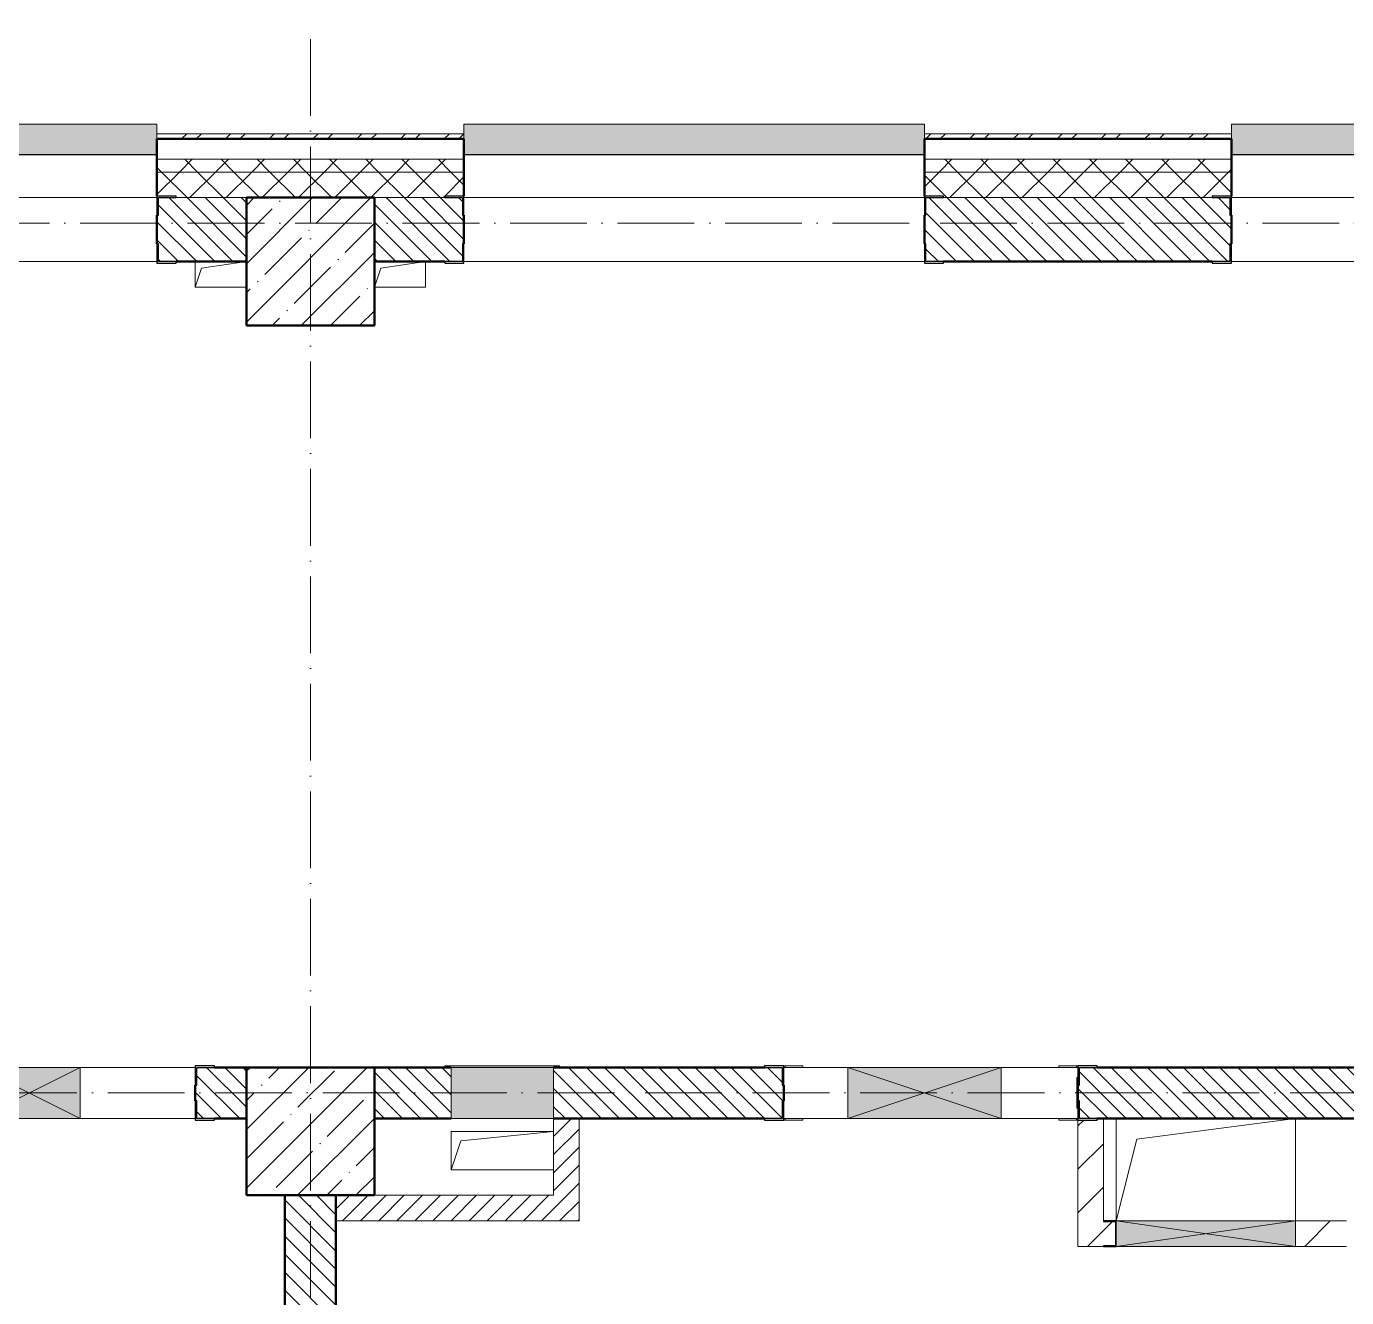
# Model space of a CAD drawing. Header units: millimetres. Extents: x -136833 to 49383, y -8033 to 344618.
# Drawn here: x -87944 to -82784, y 250978 to 255947 of the extents above; entities that cross this region are included whole.
import ezdxf

# ---------------------------------------------------------------- set-up
doc = ezdxf.new("R2010")
doc.units = ezdxf.units.MM
doc.linetypes.add('50_200_ШТРИХ_1Т_ш5_п1_п1_', pattern=[700, 500, -100, 0, -100])
for name, color, linetype, lineweight in [('A-DETL-GENF-OTLN', 7, 'Continuous', 9), ('A-FLOR-____-OTLN', 7, 'Continuous', 9), ('A-GENM-____-MCUT', 7, 'Continuous', 25), ('A-GENM-____-OTLN', 7, 'Continuous', 9), ('A-GENM-____-OTLN-1', 7, 'Continuous', 25), ('A-GLAZ-____-OTLN', 7, 'Continuous', 9), ('A-WALL-____-MCUT-2', 7, 'Continuous', 50), ('A-WALL-____-MCUT-3', 7, 'Continuous', 9), ('A-WALL-____-OTLN', 7, 'Continuous', 9), ('A-WALL-____-PATT-1', 7, 'Continuous', 9), ('A-WALL-FNSH-MCUT-1', 7, 'Continuous', 9), ('I-WALL-____-OTLN', 7, 'Continuous', 9), ('S-COLS-____-MCUT', 7, 'Continuous', 50), ('S-COLS-____-OTLN', 7, 'Continuous', 9), ('S-GRID-____-OTLN-1', 7, '50_200_ШТРИХ_1Т_ш5_п1_п1_', 9)]:
    doc.layers.add(name, color=color, linetype=linetype, lineweight=lineweight)
doc.layers.add('A-GLAZ-____-OTLN-1', color=7, linetype='Continuous', lineweight=9, true_color=0xc0c0c0)
pattern_1 = [(135, (-131434.413, 245796.486), (-35.35534, -35.35534), [])]
pattern_2 = [(45, (-131434.41, 245796.49), (-70.71068, 70.71068), []), (135, (-131434.41, 245796.49), (-70.71068, -70.71068), [])]
pattern_3 = [(45, (-131434.413, 245796.486), (-35.35534, 35.35534), [])]
pattern_4 = [(45, (-131434.41, 245796.49), (-84.8528, 84.8528), [])]

# ---------------------------------------------------------------- blocks, each defined once
blk = doc.blocks.new('BSC_Колонна _Прямоугольная - 500х500-V90-АР1_План отверстий 2 этажа в осях 1-64_А-ГГ')
at = {"layer": 'S-COLS-____-OTLN'}
h = blk.add_hatch(dxfattribs=at)
h.set_pattern_fill('FP_119', color=256, style=0, pattern_type=2)
h.set_pattern_definition([(45, (-44600, -5831.04), (-114.04925, 114.04925), []), (45, (-44485.95, -5831.04), (-114.04925, 114.04925), [201.613, -40.323, 3.353, -36.97])])
h.paths.add_polyline_path([(-250, -250), (250, -250), (250, 250), (-250, 250)], flags=0)
at = {"layer": 'S-COLS-____-MCUT'}
for p, q in [((250, 250), (-250, 250)), ((-250, 250), (-250, -250)), ((250, -250), (250, 250)), ((-250, -250), (250, -250))]:
    blk.add_line(p, q, dxfattribs=at)
blk = doc.blocks.new('Фахверк_СКБ_Уголок - 250_2700-27497298-АР1_План отверстий 2 этажа в осях 1-64_А-ГГ')
at = {"layer": 'A-GENM-____-MCUT'}
for p, q in [((200, 181), (125, 181)), ((125, 181), (125, 106)), ((131, 106), (131, 175)), ((131, 175), (200, 175)), ((200, 175), (200, 181)), ((125, 106), (131, 106)), ((131, -6), (125, -6)), ((125, -6), (125, -81)), ((131, -75), (131, -6)), ((125, -81), (200, -81)), ((200, -75), (131, -75)), ((200, -81), (200, -75))]:
    blk.add_line(p, q, dxfattribs=at)
blk = doc.blocks.new('154_Стойка_СКБ_Уголок - СМ-2180_200-28268025-АР1_План отверстий 2 этажа в осях 1-64_А-ГГ')
at = {"layer": 'A-GENM-____-MCUT'}
for p, q in [((125, 156), (125, 81)), ((200, 156), (125, 156)), ((200, 150), (200, 156)), ((131, 81), (131, 150)), ((131, 150), (200, 150)), ((125, 81), (131, 81)), ((131, 19), (125, 19)), ((125, 19), (125, -56)), ((131, -50), (131, 19)), ((200, -50), (131, -50)), ((200, -56), (200, -50)), ((125, -56), (200, -56))]:
    blk.add_line(p, q, dxfattribs=at)
blk = doc.blocks.new('Стойка_Влож_Уголок_Опорный - Уголок-28213941-АР1_План отверстий 2 этажа в осях 1-64_А-ГГ')
at = {"layer": 'A-GENM-____-OTLN'}
for p, q in [((-212, -6), (-212, 0)), ((0, 0), (0, -6)), ((-212, -75), (-212, -6)), ((-212, -6), (-206, -6)), ((-6, -6), (0, -6)), ((0, -6), (0, -75)), ((-212, -75), (-206, -75)), ((-6, -75), (0, -75))]:
    blk.add_line(p, q, dxfattribs=at)
blk = doc.blocks.new('Стойка_Влож_Полоса боковая - Полоса-V142-АР1_План отверстий 2 этажа в осях 1-64_А-ГГ')
at = {"layer": 'A-GENM-____-OTLN'}
for p, q in [((-5, 60), (0, 60)), ((-5, -60), (-5, 60)), ((0, -60), (-5, -60))]:
    blk.add_line(p, q, dxfattribs=at)
blk = doc.blocks.new('Фахверк_СКБ_Уголок - 200_3960-28268576-АР1_План отверстий 2 этажа в осях 1-64_А-ГГ')
at = {"layer": 'A-GENM-____-MCUT'}
for p, q in [((200, 156), (125, 156)), ((125, 156), (125, 81)), ((200, 150), (200, 156)), ((131, 81), (131, 150)), ((131, 150), (200, 150)), ((125, 81), (131, 81)), ((131, 19), (125, 19)), ((125, 19), (125, -56)), ((131, -50), (131, 19)), ((200, -50), (131, -50)), ((200, -56), (200, -50)), ((125, -56), (200, -56))]:
    blk.add_line(p, q, dxfattribs=at)
blk = doc.blocks.new('AR_Отверстие Ниша - Лючок-32403954-АР1_План отверстий 2 этажа в осях 1-64_А-ГГ')
at = {"layer": 'A-GLAZ-____-OTLN'}
blk.add_hatch(color=256, dxfattribs=at).paths.add_polyline_path([(-200, 100), (-200, -100), (200, -100), (200, 100)], flags=0)
for p, q in [((200, 100), (-200, 100)), ((-200, 100), (-200, -100)), ((200, -100), (200, 100)), ((-200, -100), (200, -100))]:
    blk.add_line(p, q, dxfattribs=at)
blk = doc.blocks.new('Л_Общий_Лючок - Лючок-29677405-АР1_План отверстий 2 этажа в осях 1-64_А-ГГ')
at = {"layer": 'A-GLAZ-____-OTLN-1'}
blk.add_hatch(color=256, dxfattribs=at).paths.add_polyline_path([(400, 0), (424, 0), (424, 6), (-24, 6), (-24, 0), (0, 0)], flags=0)
at = {"layer": 'A-GLAZ-____-OTLN'}
for p, q in [((424, 6), (-24, 6)), ((-24, 6), (-24, 0)), ((424, 6), (424, 0))]:
    blk.add_line(p, q, dxfattribs=at)
blk = doc.blocks.new('AR_Отверстие прямоугольное _в плите_ - AR_Отверстие прямоугольное _в плите_-V155-АР1_План отверстий 2 этажа в осях 1-64_А-ГГ')
at = {"layer": 'A-GENM-____-OTLN'}
for p, q in [((200, 75), (-200, 75)), ((-200, 75), (-200, -75)), ((-162.5, 37.5), (200, 75)), ((-200, -75), (-162.5, 37.5)), ((-200, -75), (200, -75))]:
    blk.add_line(p, q, dxfattribs=at)
blk = doc.blocks.new('AR_Отверстие прямоугольное _в плите_ - AR_Отверстие прямоугольное _в плите_-V165-АР1_План отверстий 2 этажа в осях 1-64_А-ГГ')
at = {"layer": 'A-GENM-____-OTLN'}
for p, q in [((-100, 50), (-100, -50)), ((-100, -50), (-75, 25)), ((-75, 25), (100, 50)), ((-100, -50), (100, -50))]:
    blk.add_line(p, q, dxfattribs=at)
blk = doc.blocks.new('AR_Отверстие прямоугольное _в плите_ - AR_Отверстие прямоугольное _в плите_-V166-АР1_План отверстий 2 этажа в осях 1-64_А-ГГ')
at = {"layer": 'A-GENM-____-OTLN'}
for p, q in [((-100, -50), (-75, 25)), ((-75, 25), (100, 50)), ((100, -50), (100, 50)), ((-100, -50), (100, -50))]:
    blk.add_line(p, q, dxfattribs=at)
blk = doc.blocks.new('AR_Отверстие прямоугольное _в плите_ - AR_Отверстие прямоугольное _в плите_-30552525-АР1_План отверстий 2 этажа в осях 1-64_А-ГГ')
at = {"layer": 'A-GENM-____-OTLN'}
for p, q in [((-350, 200), (-350, -200)), ((-270, 120), (350, 200)), ((350, -200), (350, 200)), ((-350, -200), (-270, 120))]:
    blk.add_line(p, q, dxfattribs=at)
blk = doc.blocks.new('Отлив_СКБ - Отлив витража_120_НВФ-31885689-АР1_План отверстий 2 этажа в осях 1-64_А-ГГ')
at = {"layer": 'A-GLAZ-____-OTLN-1'}
for points in [[(1800, 2), (1800, 120), (0, 120), (0, 2), (1103.1, 2)], [(1103.1, 0), (1800, 0), (1800, 2), (0, 2), (0, 0)]]:
    blk.add_hatch(color=256, dxfattribs=at).paths.add_polyline_path(points, flags=0)
at = {"layer": 'A-GLAZ-____-OTLN'}
for p, q in [((0, 83), (0, 120)), ((1800, 120), (0, 120)), ((1800, 120), (1800, 83)), ((0, 2), (1800, 2)), ((1800, 0), (0, 0))]:
    blk.add_line(p, q, dxfattribs=at)
blk = doc.blocks.new('AR_Отверстие прямоугольное _в стене__БезПР - AR_Отверстие прямоугольное _в стене__БезПР-36428632-АР1_План отверстий 2 этажа в осях 1-64_А-ГГ')
at = {"layer": 'A-GLAZ-____-OTLN'}
blk.add_hatch(color=256, dxfattribs=at).paths.add_polyline_path([(-200, -100), (200, -100), (200, 100), (-200, 100)], flags=0)
at = {"layer": 'A-DETL-GENF-OTLN'}
for p, q in [((-200, -100), (-200, 100)), ((-200, 100), (200, 100)), ((200, 100), (-200, -100)), ((-200, 100), (200, -100)), ((200, 100), (-200, 100)), ((-200, 100), (-200, -100)), ((200, 100), (200, -100)), ((200, -100), (200, 100)), ((200, -100), (-200, -100)), ((-200, -100), (200, -100))]:
    blk.add_line(p, q, dxfattribs=at)
at = {"layer": 'A-GLAZ-____-OTLN'}
blk.add_line((200, 100), (-200, 100), dxfattribs=at)
blk = doc.blocks.new('AR_Отверстие прямоугольное _в стене_ - AR_Отверстие прямоугольное _в стене__ОВ-36867292-АР1_План отверстий 2 этажа в осях 1-64_А-ГГ')
at = {"layer": 'A-GLAZ-____-OTLN'}
blk.add_hatch(color=256, dxfattribs=at).paths.add_polyline_path([(350, -50), (350, 50), (-350, 50), (-350, -50)], flags=0)
at = {"layer": 'A-DETL-GENF-OTLN'}
for p, q in [((-350, -50), (-350, 50)), ((-350, 50), (350, 50)), ((350, 50), (-350, -50)), ((-350, 50), (350, -50)), ((350, 50), (-350, 50)), ((-350, 50), (-350, -50)), ((350, 50), (350, -50)), ((350, -50), (350, 50)), ((350, -50), (-350, -50)), ((-350, -50), (350, -50))]:
    blk.add_line(p, q, dxfattribs=at)
blk = doc.blocks.new('AR_Отверстие прямоугольное _в стене_ - AR_Отверстие прямоугольное _в стене__ОВ-36868278-АР1_План отверстий 2 этажа в осях 1-64_А-ГГ')
at = {"layer": 'A-GLAZ-____-OTLN'}
blk.add_hatch(color=256, dxfattribs=at).paths.add_polyline_path([(-300, 100), (-300, -100), (300, -100), (300, 100)], flags=0)
at = {"layer": 'A-DETL-GENF-OTLN'}
for p, q in [((-300, -100), (-300, 100)), ((-300, 100), (300, 100)), ((300, 100), (-300, -100)), ((-300, 100), (300, -100)), ((300, 100), (-300, 100)), ((-300, 100), (-300, -100)), ((300, 100), (300, -100)), ((300, -100), (300, 100)), ((300, -100), (-300, -100)), ((-300, -100), (300, -100))]:
    blk.add_line(p, q, dxfattribs=at)
blk = doc.blocks.new('154_Фахверк_СКБ_Швеллер - Тип_100_3960_зеркало-V199-АР1_План отверстий 2 этажа в осях 1-64_А-ГГ')
at = {"layer": 'A-GENM-____-MCUT'}
for p, q in [((175, 50), (125, 50)), ((128, 47), (175, 47)), ((128, -47), (128, 47)), ((175, 47), (175, 50)), ((125, -50), (175, -50)), ((175, -47), (128, -47)), ((175, -50), (175, -47))]:
    blk.add_line(p, q, dxfattribs=at)
blk = doc.blocks.new('3эт')
at = {"layer": 'S-GRID-____-OTLN-1', "color": 251, "ltscale": 0.6, "true_color": 0x636466}
for p, q in [((328370.7, -91346.1), (328370.7, -76712.9)), ((387845.1, -77482.4), (279340.9, -77482.4)), ((374089.5, -80882.4), (279101.9, -80882.4))]:
    blk.add_line(p, q, dxfattribs=at)

msp = doc.modelspace()

# ---------------------------------------------------------------- hatches: boundary and pattern name
at = {"layer": 'A-WALL-____-PATT-1'}
h = msp.add_hatch(dxfattribs=at)
h.set_pattern_fill('FP_3', color=256, style=0, pattern_type=2)
h.set_pattern_definition([(45, (-131434.41, 245796.49), (-85.53659, 85.53659), []), (45, (-131377.39, 245796.49), (-85.53659, 85.53659), [])])
h.paths.add_polyline_path([(-59569.4, 255507.5), (-59569.4, 255527.5), (-63434.4, 255527.5), (-63434.4, 255507.5), (-60749.5, 255507.5)], flags=0)
h.paths.add_polyline_path([(-65234.4, 255507.5), (-65234.4, 255527.5), (-66434.4, 255527.5), (-66434.4, 255507.5), (-66051.9, 255507.5)], flags=0)
h.paths.add_polyline_path([(-68234.4, 255507.5), (-68234.4, 255527.5), (-69434.4, 255527.5), (-69434.4, 255507.5), (-68703.1, 255507.5)], flags=0)
h.paths.add_polyline_path([(-72238, 255507.5), (-71234.4, 255507.5), (-71234.4, 255527.5), (-72434.4, 255527.5), (-72434.4, 255507.5)], flags=0)
h.paths.add_polyline_path([(-74889.2, 255507.5), (-74234.4, 255507.5), (-74234.4, 255527.5), (-75434.4, 255527.5), (-75434.4, 255507.5)], flags=0)
h.paths.add_polyline_path([(-77234.4, 255507.5), (-77234.4, 255527.5), (-78434.4, 255527.5), (-78434.4, 255507.5), (-78424.2, 255507.5)], flags=0)
h.paths.add_polyline_path([(-80234.4, 255507.5), (-80234.4, 255527.5), (-81434.4, 255527.5), (-81434.4, 255507.5), (-81075.4, 255507.5)], flags=0)
h.paths.add_polyline_path([(-86234.4, 255507.5), (-86234.4, 255527.5), (-87434.4, 255527.5), (-87434.4, 255507.5), (-87261.5, 255507.5)], flags=0)
h.paths.add_polyline_path([(-84434.4, 255507.5), (-83234.4, 255507.5), (-83234.4, 255527.5), (-84434.4, 255527.5)], flags=0)
h.paths.add_polyline_path([(-90434.4, 255507.5), (-89234.4, 255507.5), (-89234.4, 255527.5), (-90434.4, 255527.5)], flags=0)
h.paths.add_polyline_path([(-93099.4, 255507.5), (-92234.4, 255507.5), (-92234.4, 255527.5), (-93099.4, 255527.5)], flags=0)
h = msp.add_hatch(dxfattribs=at)
h.set_pattern_fill('FP_1', color=256, style=0, pattern_type=2)
h.set_pattern_definition(pattern_2)
h.paths.add_polyline_path([(-57084.4, 255377.5), (-57084.4, 255427.5), (-63434.4, 255427.5), (-63434.4, 255377.5), (-57214.6, 255377.5)], flags=0)
h.paths.add_polyline_path([(-66051.9, 255377.5), (-65234.4, 255377.5), (-65234.4, 255427.5), (-66434.4, 255427.5), (-66434.4, 255377.5)], flags=0)
h.paths.add_polyline_path([(-68234.4, 255377.5), (-68234.4, 255427.5), (-69434.4, 255427.5), (-69434.4, 255377.5), (-68703.1, 255377.5)], flags=0)
h.paths.add_polyline_path([(-71234.4, 255377.5), (-71234.4, 255427.5), (-72434.4, 255427.5), (-72434.4, 255377.5), (-71354.3, 255377.5)], flags=0)
h.paths.add_polyline_path([(-74234.4, 255377.5), (-74234.4, 255427.5), (-75434.4, 255427.5), (-75434.4, 255377.5), (-74889.2, 255377.5)], flags=0)
h.paths.add_polyline_path([(-78434.4, 255377.5), (-77234.4, 255377.5), (-77234.4, 255427.5), (-78434.4, 255427.5)], flags=0)
h.paths.add_polyline_path([(-81434.4, 255377.5), (-80234.4, 255377.5), (-80234.4, 255427.5), (-81434.4, 255427.5)], flags=0)
h.paths.add_polyline_path([(-83726.6, 255377.5), (-83234.4, 255377.5), (-83234.4, 255427.5), (-84434.4, 255427.5), (-84434.4, 255377.5)], flags=0)
h.paths.add_polyline_path([(-86234.4, 255377.5), (-86234.4, 255427.5), (-87434.4, 255427.5), (-87434.4, 255377.5), (-87261.5, 255377.5)], flags=0)
h.paths.add_polyline_path([(-89234.4, 255377.5), (-89234.4, 255427.5), (-90434.4, 255427.5), (-90434.4, 255377.5), (-89912.7, 255377.5)], flags=0)
h.paths.add_polyline_path([(-93634.4, 255377.5), (-92234.4, 255377.5), (-92234.4, 255427.5), (-93634.4, 255427.5)], flags=0)
h.paths.add_polyline_path([(-95434.4, 255377.5), (-95434.4, 255427.5), (-96634.4, 255427.5), (-96634.4, 255377.5), (-96098.8, 255377.5)], flags=0)
h.paths.add_polyline_path([(-104434.4, 255377.5), (-104434.4, 255427.5), (-107604.4, 255427.5), (-107604.4, 255377.5), (-106703.6, 255377.5)], flags=0)
h = msp.add_hatch(dxfattribs=at)
h.set_pattern_fill('FP_1', color=256, style=0, pattern_type=2)
h.set_pattern_definition(pattern_2)
h.paths.add_polyline_path([(-57084.4, 255277.5), (-57084.4, 255377.5), (-63434.4, 255377.5), (-63434.4, 255283.5), (-63359.4, 255283.5), (-63359.4, 255277.5), (-57214.6, 255277.5)], flags=0)
h.paths.add_polyline_path([(-66051.9, 255277.5), (-65309.4, 255277.5), (-65309.4, 255283.5), (-65234.4, 255283.5), (-65234.4, 255377.5), (-66434.4, 255377.5), (-66434.4, 255283.5), (-66359.4, 255283.5), (-66359.4, 255277.5)], flags=0)
h.paths.add_polyline_path([(-68309.4, 255277.5), (-68309.4, 255283.5), (-68234.4, 255283.5), (-68234.4, 255377.5), (-69434.4, 255377.5), (-69434.4, 255283.5), (-69359.4, 255283.5), (-69359.4, 255277.5), (-68584.4, 255277.5)], flags=0)
h.paths.add_polyline_path([(-72084.4, 255277.5), (-71309.4, 255277.5), (-71309.4, 255283.5), (-71234.4, 255283.5), (-71234.4, 255377.5), (-72434.4, 255377.5), (-72434.4, 255283.5), (-72359.4, 255283.5), (-72359.4, 255277.5), (-72238, 255277.5)], flags=0)
h.paths.add_polyline_path([(-74889.2, 255277.5), (-74309.4, 255277.5), (-74309.4, 255283.5), (-74234.4, 255283.5), (-74234.4, 255377.5), (-75434.4, 255377.5), (-75434.4, 255283.5), (-75359.4, 255283.5), (-75359.4, 255277.5)], flags=0)
h.paths.add_polyline_path([(-77584.4, 255277.5), (-77309.4, 255277.5), (-77309.4, 255283.5), (-77234.4, 255283.5), (-77234.4, 255377.5), (-78434.4, 255377.5), (-78434.4, 255283.5), (-78359.4, 255283.5), (-78359.4, 255277.5), (-78084.4, 255277.5)], flags=0)
h.paths.add_polyline_path([(-80584.4, 255277.5), (-80309.4, 255277.5), (-80309.4, 255283.5), (-80234.4, 255283.5), (-80234.4, 255377.5), (-81434.4, 255377.5), (-81434.4, 255283.5), (-81359.4, 255283.5), (-81359.4, 255277.5), (-81075.4, 255277.5)], flags=0)
h.paths.add_polyline_path([(-83309.4, 255277.5), (-83309.4, 255283.5), (-83234.4, 255283.5), (-83234.4, 255377.5), (-84434.4, 255377.5), (-84434.4, 255283.5), (-84359.4, 255283.5), (-84359.4, 255277.5), (-83726.6, 255277.5)], flags=0)
h.paths.add_polyline_path([(-86309.4, 255277.5), (-86309.4, 255283.5), (-86234.4, 255283.5), (-86234.4, 255377.5), (-87434.4, 255377.5), (-87434.4, 255283.5), (-87359.4, 255283.5), (-87359.4, 255277.5), (-86584.4, 255277.5)], flags=0)
h.paths.add_polyline_path([(-90359.4, 255277.5), (-89309.4, 255277.5), (-89309.4, 255283.5), (-89234.4, 255283.5), (-89234.4, 255377.5), (-90434.4, 255377.5), (-90434.4, 255283.5), (-90359.4, 255283.5)], flags=0)
h.paths.add_polyline_path([(-92584.4, 255277.5), (-92309.4, 255277.5), (-92309.4, 255283.5), (-92234.4, 255283.5), (-92234.4, 255377.5), (-93634.4, 255377.5), (-93634.4, 255277.5), (-93134.4, 255277.5)], flags=0)
h.paths.add_polyline_path([(-96098.8, 255277.5), (-95509.4, 255277.5), (-95509.4, 255283.5), (-95434.4, 255283.5), (-95434.4, 255377.5), (-96634.4, 255377.5), (-96634.4, 255277.5), (-96134.4, 255277.5)], flags=0)
h.paths.add_polyline_path([(-104509.4, 255277.5), (-104509.4, 255283.5), (-104434.4, 255283.5), (-104434.4, 255377.5), (-107604.4, 255377.5), (-107604.4, 255277.5), (-105134.4, 255277.5)], flags=0)
h = msp.add_hatch(dxfattribs=at)
h.set_pattern_fill('FP_6', color=256, style=0, pattern_type=2)
h.set_pattern_definition(pattern_1)
h.paths.add_polyline_path([(-87428.4, 255027.5), (-87084.4, 255027.5), (-87084.4, 255277.5), (-87428.4, 255277.5), (-87428.4, 255208.5), (-87434.4, 255208.5), (-87434.4, 255096.5), (-87428.4, 255096.5), (-87428.4, 255031.8)], flags=0)
h.paths.add_polyline_path([(-89309.4, 255027.5), (-89240.4, 255027.5), (-89240.4, 255096.5), (-89234.4, 255096.5), (-89234.4, 255208.5), (-89240.4, 255208.5), (-89240.4, 255277.5), (-89584.4, 255277.5), (-89584.4, 255027.5)], flags=0)
h = msp.add_hatch(dxfattribs=at)
h.set_pattern_fill('FP_6', color=256, style=0, pattern_type=2)
h.set_pattern_definition(pattern_1)
h.paths.add_polyline_path([(-81359.4, 255027.5), (-81084.4, 255027.5), (-81084.4, 255277.5), (-81428.4, 255277.5), (-81428.4, 255208.5), (-81434.4, 255208.5), (-81434.4, 255096.5), (-81428.4, 255096.5), (-81428.4, 255027.5)], flags=0)
h.paths.add_polyline_path([(-84359.4, 255027.5), (-83240.4, 255027.5), (-83240.4, 255096.5), (-83234.4, 255096.5), (-83234.4, 255208.5), (-83240.4, 255208.5), (-83240.4, 255277.5), (-84428.4, 255277.5), (-84428.4, 255208.5), (-84434.4, 255208.5), (-84434.4, 255096.5), (-84428.4, 255096.5), (-84428.4, 255027.5)], flags=0)
h.paths.add_polyline_path([(-86309.4, 255027.5), (-86240.4, 255027.5), (-86240.4, 255096.5), (-86234.4, 255096.5), (-86234.4, 255208.5), (-86240.4, 255208.5), (-86240.4, 255277.5), (-86584.4, 255277.5), (-86584.4, 255027.5)], flags=0)
h = msp.add_hatch(dxfattribs=at)
h.set_pattern_fill('FP_6', color=256, style=0, pattern_type=2)
h.set_pattern_definition(pattern_1)
h.paths.add_polyline_path([(-87209.4, 251677.5), (-87084.4, 251677.5), (-87084.4, 251877.5), (-87278.4, 251877.5), (-87278.4, 251808.5), (-87284.4, 251808.5), (-87284.4, 251746.5), (-87278.4, 251746.5), (-87278.4, 251677.5), (-87261.5, 251677.5)], flags=0)
h.paths.add_polyline_path([(-89029, 251677.5), (-88990.4, 251677.5), (-88990.4, 251746.5), (-88984.4, 251746.5), (-88984.4, 251808.5), (-88990.4, 251808.5), (-88990.4, 251877.5), (-89584.4, 251877.5), (-89584.4, 251677.5), (-89059.4, 251677.5)], flags=0)
h = msp.add_hatch(dxfattribs=at)
h.set_pattern_fill('FP_6', color=256, style=0, pattern_type=2)
h.set_pattern_definition(pattern_1)
h.paths.add_polyline_path([(-81959.1, 251677.5), (-81084.4, 251677.5), (-81084.4, 251877.5), (-83828.4, 251877.5), (-83828.4, 251808.5), (-83834.4, 251808.5), (-83834.4, 251746.5), (-83828.4, 251746.5), (-83828.4, 251677.5), (-83726.6, 251677.5)], flags=0)
h.paths.add_polyline_path([(-85884.4, 251677.5), (-84990.4, 251677.5), (-84990.4, 251746.5), (-84984.4, 251746.5), (-84984.4, 251808.5), (-84990.4, 251808.5), (-84990.4, 251877.5), (-85884.4, 251877.5), (-85884.4, 251765)], flags=0)
h.paths.add_polyline_path([(-86584.4, 251677.5), (-86284.4, 251677.5), (-86284.4, 251877.5), (-86584.4, 251877.5)], flags=0)
h = msp.add_hatch(dxfattribs=at)
h.set_pattern_fill('FP_5', color=256, style=0, pattern_type=2)
h.set_pattern_definition(pattern_3)
h.paths.add_polyline_path([(-85784.4, 251377.5), (-85784.4, 251677.5), (-85884.4, 251677.5), (-85884.4, 251377.5)], flags=0)
h = msp.add_hatch(dxfattribs=at)
h.set_pattern_fill('FP_4', color=256, style=0, pattern_type=2)
h.set_pattern_definition(pattern_4)
h.paths.add_polyline_path([(-83734.4, 251177.5), (-83734.4, 251677.5), (-83759.4, 251677.5), (-83759.4, 251671.5), (-83834.4, 251671.5), (-83834.4, 251177.5)], flags=0)
h = msp.add_hatch(dxfattribs=at)
h.set_pattern_fill('FP_6', color=256, style=0, pattern_type=2)
h.set_pattern_definition(pattern_1)
h.paths.add_polyline_path([(-86934.4, 244377.5), (-86734.4, 244377.5), (-86734.4, 247871.5), (-86803.4, 247871.5), (-86803.4, 247877.5), (-86734.4, 247877.5), (-86734.4, 251377.5), (-86934.4, 251377.5), (-86934.4, 247877.5), (-86865.4, 247877.5), (-86865.4, 247871.5), (-86934.4, 247871.5), (-86934.4, 244812.4)], flags=0)
h = msp.add_hatch(dxfattribs=at)
h.set_pattern_fill('FP_5', color=256, style=0, pattern_type=2)
h.set_pattern_definition(pattern_3)
h.paths.add_polyline_path([(-86584.4, 251277.5), (-85784.4, 251277.5), (-85784.4, 251377.5), (-86734.4, 251377.5), (-86734.4, 251277.5)], flags=0)
h = msp.add_hatch(dxfattribs=at)
h.set_pattern_fill('FP_4', color=256, style=0, pattern_type=2)
h.set_pattern_definition(pattern_4)
h.paths.add_polyline_path([(-82984.4, 251177.5), (-82784.4, 251177.5), (-82784.4, 251277.5), (-82984.4, 251277.5)], flags=0)
h.paths.add_polyline_path([(-81959.1, 251177.5), (-81884.4, 251177.5), (-81884.4, 251277.5), (-82084.4, 251277.5), (-82084.4, 251177.5)], flags=0)
h.paths.add_polyline_path([(-80934.4, 251177.5), (-80934.4, 251277.5), (-81534.4, 251277.5), (-81534.4, 251177.5)], flags=0)
h.paths.add_polyline_path([(-83732.9, 251180.5), (-83687.4, 251180.5), (-83687.4, 251274.5), (-83734.4, 251274.5), (-83734.4, 251180.5)], flags=0)
at = {"layer": 'S-COLS-____-OTLN'}
h = msp.add_hatch(dxfattribs=at)
h.set_pattern_fill('FP_25', color=256, style=0, pattern_type=2)
h.set_pattern_definition([(45, (-131434.41, 245796.49), (-114.04925, 114.04925), []), (45, (-131320.36, 245796.49), (-114.04925, 114.04925), [201.612, -40.322, 3.353, -36.97])])
h.paths.add_polyline_path([(-87084.4, 254777.5), (-86584.4, 254777.5), (-86584.4, 255277.5), (-87084.4, 255277.5), (-87084.4, 255132.3)], flags=0)

# ---------------------------------------------------------------- linework, layer by layer
at = {"layer": 'A-FLOR-____-OTLN'}
for p, q in [((-83684.5, 251277.5), (-83684.5, 251677.5)), ((-82984.5, 251677.5), (-82984.5, 251277.5)), ((-86284.4, 251627.5), (-85884.4, 251627.5)), ((-86284.4, 251477.5), (-86284.4, 251627.5)), ((-85884.4, 251477.5), (-86284.4, 251477.5))]:
    msp.add_line(p, q, dxfattribs=at)
at = {"layer": 'A-WALL-____-MCUT-2'}
for p, q in [((-86234.4, 255507.5), (-87434.4, 255507.5)), ((-87434.4, 255507.5), (-87434.4, 255283.5)), ((-86234.4, 255283.5), (-86234.4, 255507.5)), ((-83234.4, 255507.5), (-84434.4, 255507.5)), ((-84434.4, 255507.5), (-84434.4, 255283.5)), ((-83234.4, 255283.5), (-83234.4, 255507.5)), ((-87084.4, 255277.5), (-86584.4, 255277.5)), ((-87084.4, 255027.5), (-87084.4, 255277.5)), ((-86584.4, 255277.5), (-86584.4, 255027.5)), ((-87434.4, 255208.5), (-87434.4, 255096.5)), ((-86234.4, 255096.5), (-86234.4, 255208.5)), ((-84434.4, 255208.5), (-84434.4, 255096.5)), ((-83234.4, 255096.5), (-83234.4, 255208.5)), ((-87359.4, 255027.5), (-87084.4, 255027.5)), ((-86584.4, 255027.5), (-86309.4, 255027.5)), ((-84359.4, 255027.5), (-83309.4, 255027.5)), ((-87084.4, 251877.5), (-87209.4, 251877.5)), ((-86284.4, 251877.5), (-86584.4, 251877.5)), ((-85059.4, 251877.5), (-85884.4, 251877.5)), ((-81084.4, 251877.5), (-83759.4, 251877.5)), ((-87284.4, 251808.5), (-87284.4, 251746.5)), ((-84984.4, 251746.5), (-84984.4, 251808.5)), ((-83834.4, 251808.5), (-83834.4, 251746.5)), ((-87209.4, 251677.5), (-87084.4, 251677.5)), ((-86584.4, 251677.5), (-86284.4, 251677.5)), ((-85884.4, 251677.5), (-85059.4, 251677.5)), ((-83759.4, 251677.5), (-81084.4, 251677.5)), ((-86934.4, 251377.5), (-86934.4, 247877.5)), ((-86734.4, 247877.5), (-86734.4, 251377.5))]:
    msp.add_line(p, q, dxfattribs=at)
at = {"layer": 'A-WALL-____-MCUT-3'}
for p, q in [((-86234.4, 255427.5), (-87434.4, 255427.5)), ((-83234.4, 255427.5), (-84434.4, 255427.5)), ((-86234.4, 255377.5), (-87434.4, 255377.5)), ((-83234.4, 255377.5), (-84434.4, 255377.5)), ((-87359.4, 255277.5), (-87084.4, 255277.5)), ((-86584.4, 255277.5), (-86309.4, 255277.5)), ((-84359.4, 255277.5), (-83309.4, 255277.5))]:
    msp.add_line(p, q, dxfattribs=at)
at = {"layer": 'A-WALL-____-OTLN'}
for p, q in [((-87434.4, 255277.5), (-89234.4, 255277.5)), ((-84434.4, 255277.5), (-86234.4, 255277.5)), ((-81434.4, 255277.5), (-83234.4, 255277.5)), ((-87434.4, 255027.5), (-89234.4, 255027.5)), ((-84434.4, 255027.5), (-86234.4, 255027.5)), ((-81434.4, 255027.5), (-83234.4, 255027.5))]:
    msp.add_line(p, q, dxfattribs=at)
at = {"layer": 'A-WALL-FNSH-MCUT-1'}
for p, q in [((-86234.4, 255527.5), (-87434.4, 255527.5)), ((-87434.4, 255527.5), (-87434.4, 255507.5)), ((-86234.4, 255507.5), (-86234.4, 255527.5)), ((-83234.4, 255527.5), (-84434.4, 255527.5)), ((-84434.4, 255527.5), (-84434.4, 255507.5)), ((-83234.4, 255507.5), (-83234.4, 255527.5)), ((-85884.4, 251677.5), (-85884.4, 251377.5)), ((-85784.4, 251277.5), (-85784.4, 251677.5)), ((-83834.4, 251671.5), (-83834.4, 251177.5)), ((-83734.4, 251277.5), (-83734.4, 251677.5)), ((-85884.4, 251377.5), (-86584.4, 251377.5)), ((-86734.4, 251277.5), (-85784.4, 251277.5)), ((-82784.4, 251277.5), (-82984.4, 251277.5)), ((-83834.4, 251177.5), (-83734.4, 251177.5)), ((-82984.4, 251177.5), (-82784.4, 251177.5))]:
    msp.add_line(p, q, dxfattribs=at)
at = {"layer": 'I-WALL-____-OTLN'}
for p, q in [((-87734.4, 251877.5), (-87284.4, 251877.5)), ((-84984.4, 251877.5), (-84734.4, 251877.5)), ((-84134.4, 251877.5), (-83834.4, 251877.5)), ((-87284.4, 251677.5), (-87734.4, 251677.5)), ((-84734.4, 251677.5), (-84984.4, 251677.5)), ((-83834.4, 251677.5), (-84134.4, 251677.5))]:
    msp.add_line(p, q, dxfattribs=at)
at = {"layer": 'S-COLS-____-MCUT'}
for p, q in [((-86584.4, 255277.5), (-87084.4, 255277.5)), ((-87084.4, 255277.5), (-87084.4, 254777.5)), ((-86584.4, 254777.5), (-86584.4, 255277.5)), ((-87084.4, 254777.5), (-86584.4, 254777.5))]:
    msp.add_line(p, q, dxfattribs=at)

# ---------------------------------------------------------------- block references
msp.add_blockref('3эт', (-415205.1, 332659.9))
at = {"layer": 'A-GENM-____-OTLN'}
for name, p in [('AR_Отверстие прямоугольное _в плите_ - AR_Отверстие прямоугольное _в плите_-V165-АР1_План отверстий 2 этажа в осях 1-64_А-ГГ', (-87184.4, 254977.5)), ('AR_Отверстие прямоугольное _в плите_ - AR_Отверстие прямоугольное _в плите_-V166-АР1_План отверстий 2 этажа в осях 1-64_А-ГГ', (-86484.4, 254977.5)), ('Стойка_Влож_Полоса боковая - Полоса-V142-АР1_План отверстий 2 этажа в осях 1-64_А-ГГ', (-83834.4, 251777.5)), ('AR_Отверстие прямоугольное _в плите_ - AR_Отверстие прямоугольное _в плите_-30552525-АР1_План отверстий 2 этажа в осях 1-64_А-ГГ', (-83334.5, 251477.5)), ('AR_Отверстие прямоугольное _в плите_ - AR_Отверстие прямоугольное _в плите_-V155-АР1_План отверстий 2 этажа в осях 1-64_А-ГГ', (-86084.4, 251552.5))]:
    msp.add_blockref(name, p, dxfattribs=at)
for p, rotation in [((-84984.4, 251883.5), 89.99999999999955), ((-83834.4, 251671.5), 269.9999999999995)]:
    msp.add_blockref('Стойка_Влож_Уголок_Опорный - Уголок-28213941-АР1_План отверстий 2 этажа в осях 1-64_А-ГГ', p, dxfattribs=dict(at, rotation=rotation))
at = {"layer": 'A-GENM-____-OTLN-1'}
for name, p in [('Фахверк_СКБ_Уголок - 250_2700-27497298-АР1_План отверстий 2 этажа в осях 1-64_А-ГГ', (-87559.4, 255102.5)), ('Фахверк_СКБ_Уголок - 250_2700-27497298-АР1_План отверстий 2 этажа в осях 1-64_А-ГГ', (-84559.4, 255102.5)), ('Фахверк_СКБ_Уголок - 200_3960-28268576-АР1_План отверстий 2 этажа в осях 1-64_А-ГГ', (-87409.4, 251727.5)), ('154_Стойка_СКБ_Уголок - СМ-2180_200-28268025-АР1_План отверстий 2 этажа в осях 1-64_А-ГГ', (-83959.4, 251727.5))]:
    msp.add_blockref(name, p, dxfattribs=at)
at = {"layer": 'A-GENM-____-OTLN-1', "rotation": 180}
for name, p in [('Фахверк_СКБ_Уголок - 250_2700-27497298-АР1_План отверстий 2 этажа в осях 1-64_А-ГГ', (-86109.4, 255202.5)), ('Фахверк_СКБ_Уголок - 250_2700-27497298-АР1_План отверстий 2 этажа в осях 1-64_А-ГГ', (-83109.4, 255202.5)), ('154_Стойка_СКБ_Уголок - СМ-2180_200-28268025-АР1_План отверстий 2 этажа в осях 1-64_А-ГГ', (-84859.4, 251827.5)), ('154_Фахверк_СКБ_Швеллер - Тип_100_3960_зеркало-V199-АР1_План отверстий 2 этажа в осях 1-64_А-ГГ', (-83559.4, 251227.5))]:
    msp.add_blockref(name, p, dxfattribs=at)
at = {"layer": 'A-GLAZ-____-OTLN'}
for name, p in [('Отлив_СКБ - Отлив витража_120_НВФ-31885689-АР1_План отверстий 2 этажа в осях 1-64_А-ГГ', (-89234.4, 255444.5)), ('Отлив_СКБ - Отлив витража_120_НВФ-31885689-АР1_План отверстий 2 этажа в осях 1-64_А-ГГ', (-86234.4, 255444.5)), ('Отлив_СКБ - Отлив витража_120_НВФ-31885689-АР1_План отверстий 2 этажа в осях 1-64_А-ГГ', (-83234.4, 255444.5)), ('Л_Общий_Лючок - Лючок-29677405-АР1_План отверстий 2 этажа в осях 1-64_А-ГГ', (-86284.4, 251877.5)), ('AR_Отверстие прямоугольное _в стене_ - AR_Отверстие прямоугольное _в стене__ОВ-36867292-АР1_План отверстий 2 этажа в осях 1-64_А-ГГ', (-83334.4, 251227.5))]:
    msp.add_blockref(name, p, dxfattribs=at)
at = {"layer": 'A-GLAZ-____-OTLN', "rotation": 180}
for name, p in [('AR_Отверстие прямоугольное _в стене__БезПР - AR_Отверстие прямоугольное _в стене__БезПР-36428632-АР1_План отверстий 2 этажа в осях 1-64_А-ГГ', (-87934.4, 251777.5)), ('AR_Отверстие Ниша - Лючок-32403954-АР1_План отверстий 2 этажа в осях 1-64_А-ГГ', (-86084.4, 251777.5)), ('AR_Отверстие прямоугольное _в стене_ - AR_Отверстие прямоугольное _в стене__ОВ-36868278-АР1_План отверстий 2 этажа в осях 1-64_А-ГГ', (-84434.4, 251777.5))]:
    msp.add_blockref(name, p, dxfattribs=at)
at = {"layer": 'S-COLS-____-OTLN'}
msp.add_blockref('BSC_Колонна _Прямоугольная - 500х500-V90-АР1_План отверстий 2 этажа в осях 1-64_А-ГГ', (-86834.4, 251627.5), dxfattribs=at)

doc.saveas('drawing.dxf')
